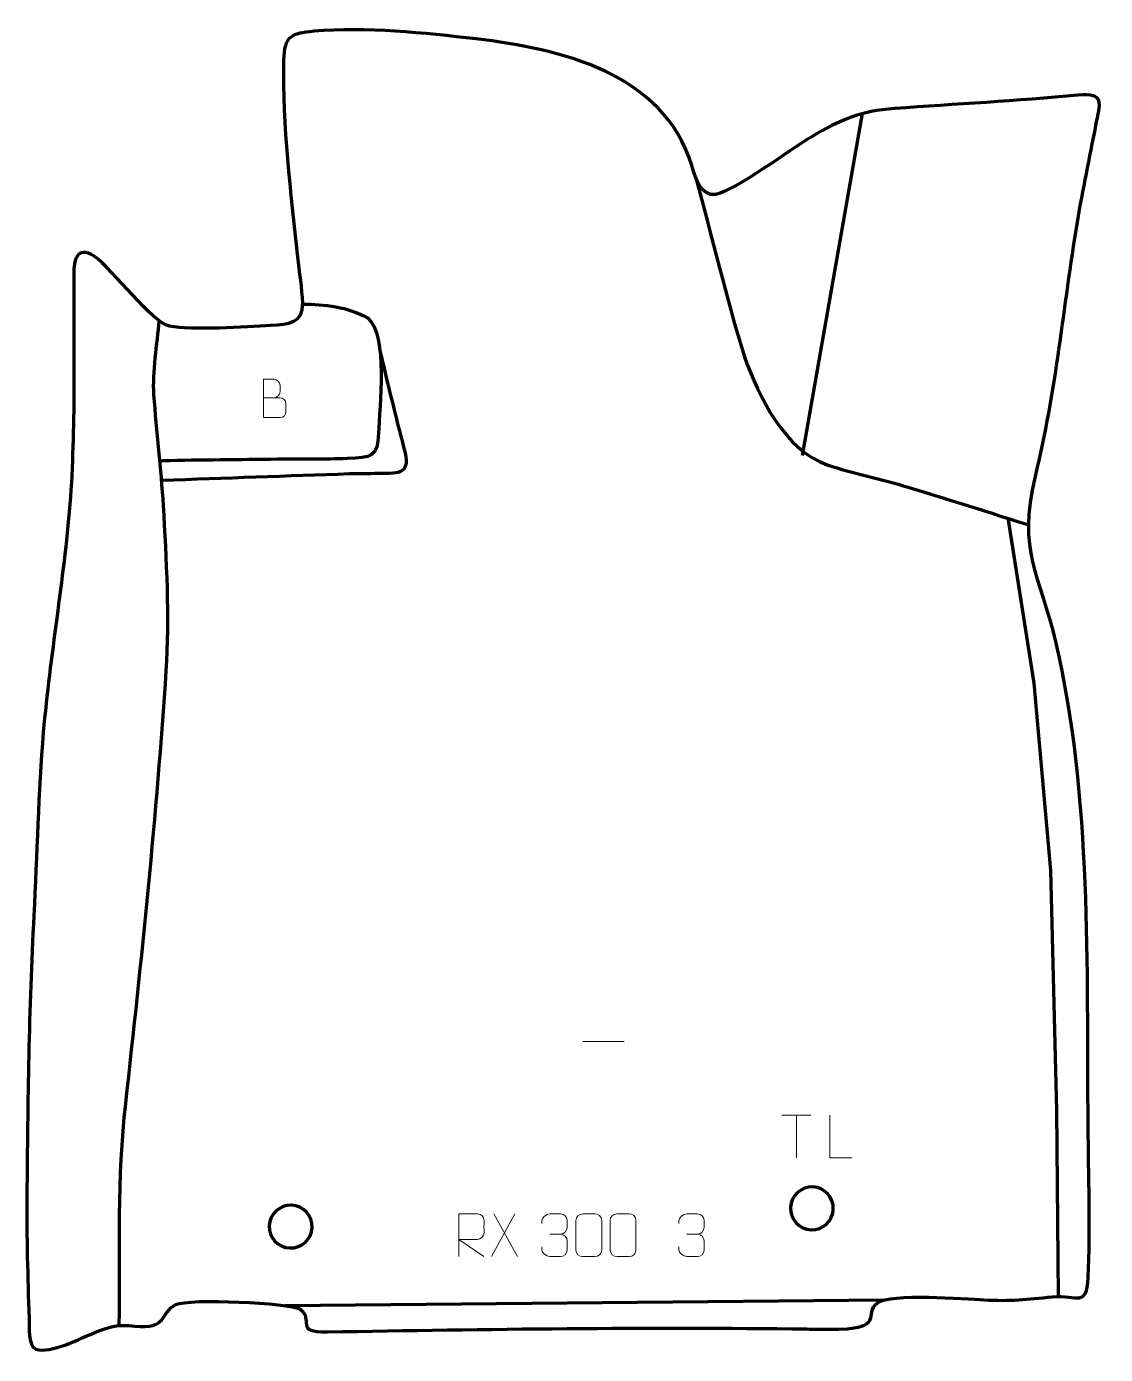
# Model space of a CAD drawing. Header units: millimetres. Extents: x -573 to 57, y 51 to 827.
import ezdxf

# ---------------------------------------------------------------- set-up
doc = ezdxf.new("R2010")
doc.units = ezdxf.units.MM
doc.header["$MEASUREMENT"] = 0
doc.layers.add('layer 2', color=7, linetype='Continuous')
doc.layers.add('layer 3', color=7, linetype='Continuous')

msp = doc.modelspace()

# ---------------------------------------------------------------- linework, layer by layer
at = {"layer": 'layer 2', "color": 140, "lineweight": 158}
for points in [[(-119.6106, 576.5307), (-119.6106, 576.5307), (-84.6296, 776.2422), (-84.6296, 776.2422)], [(-71.9782, 82.971), (-71.9782, 82.971), (-421.7135, 79.7252), (-421.7135, 79.7252)]]:
    msp.add_open_spline(points, degree=3, dxfattribs=at)
for points, knots in [([(-181.9367, 738.6267), (-172.5488, 703.9951), (-164.0747, 668.258), (-153.5444, 634.0505), (-153.5444, 634.0505), (-145.0611, 610.82), (-130.241, 579.6669), (-105.1972, 571.0671), (-105.1972, 571.0671), (-90.2067, 565.9194), (-73.3863, 562.6605), (-57.8579, 557.9501), (-57.8579, 557.9501), (-34.3555, 550.8206), (-10.9736, 543.2912), (12.4782, 535.9964)], [0, 0, 0, 0, 0.2, 0.2, 0.2, 0.2, 0.4, 0.4, 0.4, 0.4, 0.6, 0.6, 0.6, 0.6, 1, 1, 1, 1]), ([(-411.7375, 664.9114), (-399.0062, 664.8631), (-384.9066, 663.4034), (-373.6897, 656.8228), (-373.6897, 656.8228), (-361.2766, 646.7214), (-367.021, 604.8865), (-367.2517, 589.4439), (-367.2517, 589.4439), (-367.6726, 575.3255), (-371.6159, 575.286), (-385.4966, 574.6907), (-385.4966, 574.6907), (-398.6292, 574.1273), (-412.921, 574.4268), (-426.2366, 574.2479), (-426.2366, 574.2479), (-448.5717, 573.9477), (-470.8849, 573.9143), (-493.2171, 573.2616), (-493.2171, 573.2616), (-493.2171, 573.2616), (-494.7147, 573.2137), (-494.7147, 573.2137)], [0, 0, 0, 0, 0.14285714, 0.14285714, 0.14285714, 0.14285714, 0.28571429, 0.28571429, 0.28571429, 0.28571429, 0.42857143, 0.42857143, 0.42857143, 0.42857143, 0.57142857, 0.57142857, 0.57142857, 0.57142857, 0.71428571, 0.71428571, 0.71428571, 0.71428571, 1, 1, 1, 1]), ([(-518.6772, 68.1403), (-518.3095, 111.7911), (-519.8807, 154.39), (-514.9583, 197.9187), (-514.9583, 197.9187), (-505.563, 281.5591), (-496.8112, 366.8003), (-491.2174, 450.7531), (-491.2174, 450.7531), (-489.1955, 481.0988), (-491.0488, 516.632), (-492.8965, 547.1768), (-492.8965, 547.1768), (-494.2105, 568.8964), (-496.8626, 590.3655), (-498.4344, 611.982), (-498.4344, 611.982), (-499.3628, 624.7487), (-496.4673, 641.9301), (-495.4018, 655.2361)], [0, 0, 0, 0, 0.16666667, 0.16666667, 0.16666667, 0.16666667, 0.33333333, 0.33333333, 0.33333333, 0.33333333, 0.5, 0.5, 0.5, 0.5, 0.66666667, 0.66666667, 0.66666667, 0.66666667, 1, 1, 1, 1]), ([(-366.671, 638.3704), (-362.0539, 618.9954), (-357.4517, 599.9012), (-352.4354, 580.6178), (-352.4354, 580.6178), (-348.5285, 565.5987), (-353.7769, 565.9944), (-367.7341, 565.879), (-367.7341, 565.879), (-373.2079, 565.8337), (-378.6631, 565.846), (-384.1367, 565.6851), (-384.1367, 565.6851), (-420.6319, 564.4389), (-457.1247, 563.1217), (-493.6189, 561.8435)], [0, 0, 0, 0, 0.2, 0.2, 0.2, 0.2, 0.4, 0.4, 0.4, 0.4, 0.6, 0.6, 0.6, 0.6, 1, 1, 1, 1]), ([(0.2141, 540.1221), (0.2141, 540.1221), (15.4246, 443.488), (15.4246, 443.488), (15.4246, 443.488), (15.4246, 443.488), (25.1298, 333.9766), (25.1298, 333.9766), (25.1298, 333.9766), (25.1298, 333.9766), (28.79, 194), (28.79, 194), (28.79, 194), (28.79, 194), (29.7292, 85.061), (29.7292, 85.061)], [0, 0, 0, 0, 0.2, 0.2, 0.2, 0.2, 0.4, 0.4, 0.4, 0.4, 0.6, 0.6, 0.6, 0.6, 1, 1, 1, 1])]:
    msp.add_open_spline(points, degree=3, knots=knots, dxfattribs=at)
at = {"layer": 'layer 2', "color": 250, "lineweight": 9}
for points, knots in [([(-434.5921, 610.2452), (-431.3331, 610.2456), (-428.0737, 610.2456), (-424.814, 610.2452), (-424.814, 610.2452), (-423.0447, 610.2297), (-421.3218, 608.6747), (-421.3218, 606.8389), (-421.3218, 606.8389), (-421.3221, 605.8281), (-421.3221, 603.0968), (-421.3218, 602.0857), (-421.3218, 602.0857), (-421.3059, 600.4216), (-422.6872, 598.6178), (-424.7666, 598.633), (-424.7666, 598.633), (-428.0266, 598.6333), (-431.2863, 598.6333), (-434.5456, 598.633), (-434.5456, 598.633), (-434.5456, 606.0834), (-434.5456, 613.5335), (-434.5456, 620.9833), (-434.5456, 620.9833), (-432.4195, 620.9833), (-430.2931, 620.9833), (-428.1666, 620.9833), (-428.1666, 620.9833), (-426.6611, 620.9991), (-424.7831, 619.2879), (-424.7672, 617.5302), (-424.7672, 617.5302), (-424.7676, 615.6796), (-424.7676, 615.5489), (-424.7672, 613.698), (-424.7672, 613.698), (-424.7518, 611.8474), (-426.4127, 610.2297), (-428.2131, 610.2452)], [0, 0, 0, 0, 0.09090909, 0.09090909, 0.09090909, 0.09090909, 0.18181818, 0.18181818, 0.18181818, 0.18181818, 0.27272727, 0.27272727, 0.27272727, 0.27272727, 0.36363636, 0.36363636, 0.36363636, 0.36363636, 0.45454545, 0.45454545, 0.45454545, 0.45454545, 0.54545455, 0.54545455, 0.54545455, 0.54545455, 0.63636364, 0.63636364, 0.63636364, 0.63636364, 0.72727273, 0.72727273, 0.72727273, 0.72727273, 0.81818182, 0.81818182, 0.81818182, 0.81818182, 1, 1, 1, 1]), ([(-90.7522, 166.0902), (-90.7522, 166.0902), (-103.7013, 166.0902), (-103.7013, 166.0902), (-103.7013, 166.0902), (-103.7013, 166.0902), (-103.7013, 191.0438), (-103.7013, 191.0438)], [0, 0, 0, 0, 0.33333333, 0.33333333, 0.33333333, 0.33333333, 1, 1, 1, 1]), ([(-320.3371, 108.3822), (-320.3371, 108.3822), (-320.3371, 133.3357), (-320.3371, 133.3357), (-320.3371, 133.3357), (-316.7423, 133.3357), (-313.1468, 133.3357), (-309.5516, 133.3357), (-309.5516, 133.3357), (-307.2263, 133.298), (-305.669, 131.808), (-305.6731, 129.4416), (-305.6731, 129.4416), (-305.6735, 127.4061), (-305.6735, 124.3467), (-305.6731, 122.3107), (-305.6731, 122.3107), (-305.6796, 120.4352), (-307.4919, 118.4934), (-309.5014, 118.4743), (-309.5014, 118.4743), (-309.5014, 118.4743), (-320.3371, 118.4743), (-320.3371, 118.4743), (-320.3371, 118.4743), (-320.3371, 118.4743), (-305.6824, 108.3822), (-305.6824, 108.3822)], [0, 0, 0, 0, 0.125, 0.125, 0.125, 0.125, 0.25, 0.25, 0.25, 0.25, 0.375, 0.375, 0.375, 0.375, 0.5, 0.5, 0.5, 0.5, 0.625, 0.625, 0.625, 0.625, 0.75, 0.75, 0.75, 0.75, 1, 1, 1, 1]), ([(-271.8242, 127.6803), (-271.8242, 127.6803), (-271.8242, 129.5375), (-271.8242, 129.5375), (-271.8242, 129.5375), (-271.8385, 131.2794), (-269.174, 133.3975), (-267.1149, 133.3748), (-267.1149, 133.3748), (-265.0508, 133.3748), (-262.9868, 133.3748), (-260.9231, 133.3748), (-260.9231, 133.3748), (-258.7286, 133.3836), (-257.1303, 131.5368), (-257.0859, 129.6247), (-257.0859, 129.6247), (-257.0863, 128.1896), (-257.0863, 126.7545), (-257.0859, 125.319), (-257.0859, 125.319), (-257.1345, 123.6655), (-258.7371, 121.4355), (-260.9354, 121.4455), (-260.9354, 121.4455), (-258.7317, 121.4343), (-257.1237, 119.6311), (-257.0697, 117.5716), (-257.0697, 117.5716), (-257.0701, 115.7869), (-257.0701, 114.0022), (-257.0697, 112.2171), (-257.0697, 112.2171), (-257.0596, 110.1557), (-259.1145, 108.3926), (-260.9354, 108.4007), (-260.9354, 108.4007), (-263.0007, 108.401), (-265.0659, 108.401), (-267.1315, 108.4007), (-267.1315, 108.4007), (-269.3001, 108.4122), (-271.8311, 110.8124), (-271.8497, 112.2742), (-271.8497, 112.2742), (-271.8497, 112.2742), (-271.8497, 114.1828), (-271.8497, 114.1828)], [0, 0, 0, 0, 0.07692308, 0.07692308, 0.07692308, 0.07692308, 0.15384615, 0.15384615, 0.15384615, 0.15384615, 0.23076923, 0.23076923, 0.23076923, 0.23076923, 0.30769231, 0.30769231, 0.30769231, 0.30769231, 0.38461538, 0.38461538, 0.38461538, 0.38461538, 0.46153846, 0.46153846, 0.46153846, 0.46153846, 0.53846154, 0.53846154, 0.53846154, 0.53846154, 0.61538462, 0.61538462, 0.61538462, 0.61538462, 0.69230769, 0.69230769, 0.69230769, 0.69230769, 0.76923077, 0.76923077, 0.76923077, 0.76923077, 0.84615385, 0.84615385, 0.84615385, 0.84615385, 1, 1, 1, 1]), ([(-248.0403, 133.3871), (-245.6742, 133.3871), (-243.3077, 133.3871), (-240.9412, 133.3871), (-240.9412, 133.3871), (-238.9607, 133.4227), (-236.9347, 131.9284), (-236.9076, 129.4863), (-236.9076, 129.4863), (-236.908, 123.7289), (-236.908, 117.9711), (-236.9076, 112.2129), (-236.9076, 112.2129), (-237.0497, 109.8853), (-238.7561, 108.403), (-240.9412, 108.3922), (-240.9412, 108.3922), (-243.3136, 108.3926), (-245.686, 108.3926), (-248.058, 108.3922), (-248.058, 108.3922), (-250.0165, 108.2866), (-252.0229, 110.1745), (-252.0115, 112.1955), (-252.0115, 112.1955), (-252.0111, 117.9761), (-252.0111, 123.7564), (-252.0115, 129.5362), (-252.0115, 129.5362), (-252.0072, 131.6782), (-250.2301, 133.4007), (-248.0403, 133.3871)], [0, 0, 0, 0, 0.11111111, 0.11111111, 0.11111111, 0.11111111, 0.22222222, 0.22222222, 0.22222222, 0.22222222, 0.33333333, 0.33333333, 0.33333333, 0.33333333, 0.44444444, 0.44444444, 0.44444444, 0.44444444, 0.55555556, 0.55555556, 0.55555556, 0.55555556, 0.66666667, 0.66666667, 0.66666667, 0.66666667, 0.77777778, 0.77777778, 0.77777778, 0.77777778, 1, 1, 1, 1]), ([(-228.0403, 133.3871), (-225.6742, 133.3871), (-223.3077, 133.3871), (-220.9412, 133.3871), (-220.9412, 133.3871), (-218.9607, 133.4227), (-216.9347, 131.9284), (-216.9076, 129.4863), (-216.9076, 129.4863), (-216.908, 123.7289), (-216.908, 117.9711), (-216.9076, 112.2129), (-216.9076, 112.2129), (-217.0497, 109.8853), (-218.7561, 108.403), (-220.9412, 108.3922), (-220.9412, 108.3922), (-223.3136, 108.3926), (-225.686, 108.3926), (-228.058, 108.3922), (-228.058, 108.3922), (-230.0165, 108.2866), (-232.0229, 110.1745), (-232.0115, 112.1955), (-232.0115, 112.1955), (-232.0111, 117.9761), (-232.0111, 123.7564), (-232.0115, 129.5362), (-232.0115, 129.5362), (-232.0072, 131.6782), (-230.2301, 133.4007), (-228.0403, 133.3871)], [0, 0, 0, 0, 0.11111111, 0.11111111, 0.11111111, 0.11111111, 0.22222222, 0.22222222, 0.22222222, 0.22222222, 0.33333333, 0.33333333, 0.33333333, 0.33333333, 0.44444444, 0.44444444, 0.44444444, 0.44444444, 0.55555556, 0.55555556, 0.55555556, 0.55555556, 0.66666667, 0.66666667, 0.66666667, 0.66666667, 0.77777778, 0.77777778, 0.77777778, 0.77777778, 1, 1, 1, 1]), ([(-191.8242, 127.6803), (-191.8242, 127.6803), (-191.8242, 129.5375), (-191.8242, 129.5375), (-191.8242, 129.5375), (-191.8385, 131.2794), (-189.174, 133.3975), (-187.1149, 133.3748), (-187.1149, 133.3748), (-185.0508, 133.3748), (-182.9868, 133.3748), (-180.9231, 133.3748), (-180.9231, 133.3748), (-178.7286, 133.3836), (-177.1303, 131.5368), (-177.0859, 129.6247), (-177.0859, 129.6247), (-177.0863, 128.1896), (-177.0863, 126.7545), (-177.0859, 125.319), (-177.0859, 125.319), (-177.1345, 123.6655), (-178.7371, 121.4355), (-180.9354, 121.4455), (-180.9354, 121.4455), (-178.7317, 121.4343), (-177.1237, 119.6311), (-177.0697, 117.5716), (-177.0697, 117.5716), (-177.0701, 115.7869), (-177.0701, 114.0022), (-177.0697, 112.2171), (-177.0697, 112.2171), (-177.0596, 110.1557), (-179.1145, 108.3926), (-180.9354, 108.4007), (-180.9354, 108.4007), (-183.0007, 108.401), (-185.0659, 108.401), (-187.1315, 108.4007), (-187.1315, 108.4007), (-189.3001, 108.4122), (-191.8311, 110.8124), (-191.8497, 112.2742), (-191.8497, 112.2742), (-191.8497, 112.2742), (-191.8497, 114.1828), (-191.8497, 114.1828)], [0, 0, 0, 0, 0.07692308, 0.07692308, 0.07692308, 0.07692308, 0.15384615, 0.15384615, 0.15384615, 0.15384615, 0.23076923, 0.23076923, 0.23076923, 0.23076923, 0.30769231, 0.30769231, 0.30769231, 0.30769231, 0.38461538, 0.38461538, 0.38461538, 0.38461538, 0.46153846, 0.46153846, 0.46153846, 0.46153846, 0.53846154, 0.53846154, 0.53846154, 0.53846154, 0.61538462, 0.61538462, 0.61538462, 0.61538462, 0.69230769, 0.69230769, 0.69230769, 0.69230769, 0.76923077, 0.76923077, 0.76923077, 0.76923077, 0.84615385, 0.84615385, 0.84615385, 0.84615385, 1, 1, 1, 1])]:
    msp.add_open_spline(points, degree=3, knots=knots, dxfattribs=at)
for points in [[(-247.8653, 234.147), (-247.8653, 234.147), (-223.8873, 234.147), (-223.8873, 234.147)], [(-131.7418, 191.0203), (-131.7418, 191.0203), (-114.7546, 191.0203), (-114.7546, 191.0203)], [(-123.248, 166.0903), (-123.248, 166.0903), (-123.248, 191.0438), (-123.248, 191.0438)], [(-287.5893, 133.3357), (-287.5893, 133.3357), (-301.3299, 108.4399), (-301.3299, 108.4399)], [(-299.8753, 133.3357), (-299.8753, 133.3357), (-286.1347, 108.3822), (-286.1347, 108.3822)], [(-267.1145, 121.4351), (-267.1145, 121.4351), (-260.9181, 121.4351), (-260.9181, 121.4351)], [(-187.1145, 121.4351), (-187.1145, 121.4351), (-180.9181, 121.4351), (-180.9181, 121.4351)]]:
    msp.add_open_spline(points, degree=3, dxfattribs=at)
at = {"layer": 'layer 2', "color": 250, "lineweight": 200}
for points in [[(-114.659, 124.1171), (-121.5565, 124.4065), (-126.9134, 130.2327), (-126.624, 137.1301), (-126.624, 137.1301), (-126.3346, 144.0276), (-120.5085, 149.3845), (-113.611, 149.0951), (-113.611, 149.0951), (-106.7135, 148.8057), (-101.3566, 142.9795), (-101.646, 136.0821), (-101.646, 136.0821), (-101.9354, 129.1846), (-107.7615, 123.8277), (-114.659, 124.1171)], [(-419.1149, 113.4555), (-426.0124, 113.7449), (-431.3693, 119.571), (-431.0799, 126.4685), (-431.0799, 126.4685), (-430.7905, 133.3659), (-424.9644, 138.7229), (-418.0669, 138.4335), (-418.0669, 138.4335), (-411.1694, 138.1441), (-405.8125, 132.3179), (-406.1019, 125.4204), (-406.1019, 125.4204), (-406.3913, 118.523), (-412.2174, 113.166), (-419.1149, 113.4555)]]:
    msp.add_open_spline(points, degree=3, knots=[0, 0, 0, 0, 0.2, 0.2, 0.2, 0.2, 0.4, 0.4, 0.4, 0.4, 0.6, 0.6, 0.6, 0.6, 1, 1, 1, 1], dxfattribs=at)
at = {"layer": 'layer 3', "color": 242, "lineweight": 158}
msp.add_open_spline([(-104.3348, 65.9187), (-108.6408, 65.9975), (-112.9244, 66.066), (-117.1928, 66.1248), (-117.1928, 66.1248), (-210.4978, 67.3917), (-303.7623, 66.0517), (-397.0519, 64.4304), (-397.0519, 64.4304), (-417.1953, 64.0804), (-404.4617, 71.4971), (-413.2419, 77.8097), (-413.2419, 77.8097), (-419.2299, 81.3608), (-478.0331, 84.2292), (-485.7313, 80.3326), (-485.7313, 80.3326), (-494.7283, 75.7785), (-490.5496, 65.4462), (-509.8254, 67.8022), (-509.8254, 67.8022), (-519.5393, 68.9895), (-523.5188, 67.7516), (-532.631, 64.2041), (-532.631, 64.2041), (-540.9377, 60.9704), (-558.9561, 51.2421), (-567.4701, 54.3994), (-567.4701, 54.3994), (-572.0339, 56.5), (-571.2298, 67.5446), (-571.3867, 72.2475), (-571.3867, 72.2475), (-572.2047, 96.7687), (-572.8457, 119.4918), (-572.6579, 144.0565), (-572.6579, 144.0565), (-572.2986, 198.6666), (-571.4358, 253.1441), (-568.602, 307.6929), (-568.602, 307.6929), (-566.7719, 343.0987), (-566.0275, 379.6525), (-563.0598, 414.853), (-563.0598, 414.853), (-559.1118, 459.3741), (-551.2664, 503.6936), (-547.5215, 547.9467), (-547.5215, 547.9467), (-544.1892, 593.2917), (-545.3778, 636.9778), (-545.2502, 682.2423), (-545.2502, 682.2423), (-545.227, 690.4493), (-543.7496, 699.4127), (-533.3091, 692.9307), (-533.3091, 692.9307), (-521.8013, 684.3808), (-499.5483, 654.1307), (-489.3896, 652.061), (-489.3896, 652.061), (-476.3067, 649.3955), (-444.8047, 651.655), (-430.3377, 652.4474), (-430.3377, 652.4474), (-419.8845, 653.0121), (-411.3342, 653.4485), (-411.7519, 665.6397), (-411.7519, 665.6397), (-412.0207, 673.4829), (-413.7059, 684.3764), (-414.581, 692.5674), (-414.581, 692.5674), (-418.6715, 730.661), (-423.4033, 768.8154), (-422.7186, 807.2004), (-422.7186, 807.2004), (-422.4222, 821.9349), (-418.2751, 823.01), (-404.9078, 824.3153), (-404.9078, 824.3153), (-374.7402, 827.09), (-340.5112, 823.2326), (-310.2726, 819.8909), (-310.2726, 819.8909), (-260.8534, 814.0472), (-200.791, 799.9557), (-184.3498, 745.9406), (-184.3498, 745.9406), (-182.3649, 739.4196), (-179.2304, 727.4335), (-170.1831, 728.9274), (-170.1831, 728.9274), (-158.4839, 731.6329), (-127.3605, 754.9277), (-114.6829, 762.4411), (-114.6829, 762.4411), (-97.1164, 772.7827), (-86.1735, 777.713), (-65.8988, 779.2113), (-65.8988, 779.2113), (-30.1406, 781.8539), (5.6144, 783.5135), (41.3174, 787.0153), (41.3174, 787.0153), (57.2862, 788.2718), (54.2551, 782.75), (51.6733, 769.0776), (51.6733, 769.0776), (48.1034, 750.1733), (44.1251, 731.9523), (40.8813, 712.8611), (40.8813, 712.8611), (32.677, 663.0454), (28.5493, 613.5034), (16.3741, 564.2875), (16.3741, 564.2875), (5.8615, 519.6296), (18.8558, 508.0088), (28.5547, 466.7634), (28.5547, 466.7634), (49.4639, 375.7298), (46.3941, 278.0936), (47.1883, 185.0394), (47.1883, 185.0394), (47.4561, 155.8781), (48.5472, 125.1142), (47.1968, 96.1026), (47.1968, 96.1026), (46.3791, 78.5322), (40.9916, 86.2288), (26.4291, 84.8974), (26.4291, 84.8974), (11.1631, 83.464), (2.0063, 82.2647), (-13.6574, 83.1655), (-13.6574, 83.1655), (-24.9312, 83.8139), (-68.1683, 87.1781), (-75.994, 81.2827), (-75.994, 81.2827), (-84.4942, 74.8794), (-69.5208, 65.8151), (-104.3348, 65.9187)], degree=3, knots=[0, 0, 0, 0, 0.02702703, 0.02702703, 0.02702703, 0.02702703, 0.05405405, 0.05405405, 0.05405405, 0.05405405, 0.08108108, 0.08108108, 0.08108108, 0.08108108, 0.10810811, 0.10810811, 0.10810811, 0.10810811, 0.13513514, 0.13513514, 0.13513514, 0.13513514, 0.16216216, 0.16216216, 0.16216216, 0.16216216, 0.18918919, 0.18918919, 0.18918919, 0.18918919, 0.21621622, 0.21621622, 0.21621622, 0.21621622, 0.24324324, 0.24324324, 0.24324324, 0.24324324, 0.27027027, 0.27027027, 0.27027027, 0.27027027, 0.2972973, 0.2972973, 0.2972973, 0.2972973, 0.32432432, 0.32432432, 0.32432432, 0.32432432, 0.35135135, 0.35135135, 0.35135135, 0.35135135, 0.37837838, 0.37837838, 0.37837838, 0.37837838, 0.40540541, 0.40540541, 0.40540541, 0.40540541, 0.43243243, 0.43243243, 0.43243243, 0.43243243, 0.45945946, 0.45945946, 0.45945946, 0.45945946, 0.48648649, 0.48648649, 0.48648649, 0.48648649, 0.51351351, 0.51351351, 0.51351351, 0.51351351, 0.54054054, 0.54054054, 0.54054054, 0.54054054, 0.56756757, 0.56756757, 0.56756757, 0.56756757, 0.59459459, 0.59459459, 0.59459459, 0.59459459, 0.62162162, 0.62162162, 0.62162162, 0.62162162, 0.64864865, 0.64864865, 0.64864865, 0.64864865, 0.67567568, 0.67567568, 0.67567568, 0.67567568, 0.7027027, 0.7027027, 0.7027027, 0.7027027, 0.72972973, 0.72972973, 0.72972973, 0.72972973, 0.75675676, 0.75675676, 0.75675676, 0.75675676, 0.78378378, 0.78378378, 0.78378378, 0.78378378, 0.81081081, 0.81081081, 0.81081081, 0.81081081, 0.83783784, 0.83783784, 0.83783784, 0.83783784, 0.86486486, 0.86486486, 0.86486486, 0.86486486, 0.89189189, 0.89189189, 0.89189189, 0.89189189, 0.91891892, 0.91891892, 0.91891892, 0.91891892, 0.94594595, 0.94594595, 0.94594595, 0.94594595, 1, 1, 1, 1], dxfattribs=at)

doc.saveas('drawing.dxf')
